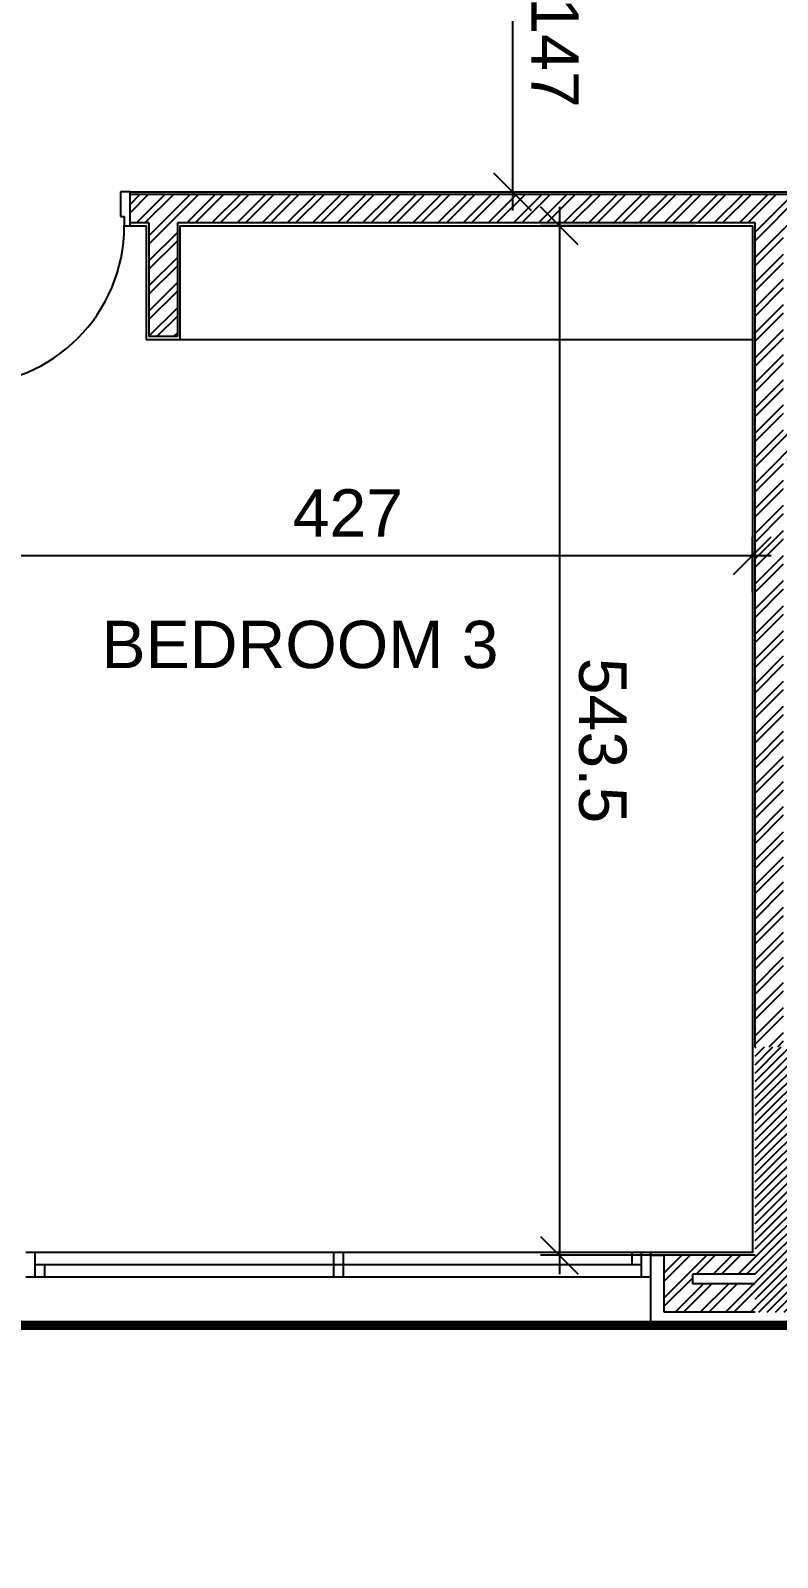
# Model space of a CAD drawing. Extents: x 0 to 47, y -4.1 to 58.5.
# Drawn here: x 8.1 to 12.05, y 40.7 to 48.77 of the extents above; entities that cross this region are included whole.
import ezdxf
from ezdxf.enums import TextEntityAlignment as Align

# ---------------------------------------------------------------- set-up
doc = ezdxf.new("R2010")
doc.units = 0
doc.header["$MEASUREMENT"] = 0
doc.header["$PDMODE"] = 35
doc.header["$PDSIZE"] = 0.3
doc.layers.get('0').update_dxf_attribs({"linetype": 'CONTINUOUS'})
doc.layers.get('DEFPOINTS').update_dxf_attribs({"linetype": 'CONTINUOUS'})
for name, color, linetype in [('A-ALU', 9, 'CONTINUOUS'), ('A-AREAS', 6, 'CONTINUOUS'), ('A-closet', 252, 'CONTINUOUS'), ('a-dim', 3, 'CONTINUOUS'), ('A-DOORS', 1, 'CONTINUOUS'), ('A-HATCH-CONC', 8, 'CONTINUOUS'), ('A-HATCH-WALL', 8, 'CONTINUOUS'), ('A-NOMENCLATURE', 3, 'CONTINUOUS'), ('A-PLASTER', 8, 'CONTINUOUS'), ('A-PORTE', 1, 'CONTINUOUS'), ('A-PROJECTION', 9, 'CONTINUOUS'), ('a-revetement', 1, 'CONTINUOUS'), ('A-WALL', 4, 'CONTINUOUS'), ('areaexe', 2, 'CONTINUOUS')]:
    doc.layers.add(name, color=color, linetype=linetype)
doc.styles.add('A100-STEXT', font='Arial Regular.ttf', dxfattribs={"height": 0.25})
doc.dimstyles.new('A100-DIM', dxfattribs={"dimtxt": 0.25, "dimasz": 0.2, "dimexe": 0.1, "dimexo": 0.3, "dimgap": 0.1, "dimtad": 1, "dimlfac": 100, "dimrnd": 0.5, "dimdsep": 46, "dimtxsty": 'A100-STEXT', "dimblk1": 'OBLIQUE', "dimblk2": 'OBLIQUE', "dimsah": 1, "dimcen": -0.05, "dimdle": 0.1, "dimclrd": 15, "dimclre": 15, "dimclrt": 256, "dimadec": 0, "dimazin": 0, "dimtfac": 0.28, "dimtix": 1, "dimtmove": 2, "dimatfit": 3, "dimldrblk": 'OBLIQUE', "dimfxl": 1, "dimtolj": 1, "dimarcsym": 0})

# ---------------------------------------------------------------- blocks, each defined once
blk = doc.blocks.new('P90E18D')
at = {"layer": 'A-PORTE'}
for p, q in [((0, 0), (0.05, 0)), ((0, -0.18), (0, 0)), ((0.05, 0), (0.05, -0.13)), ((0.9, 0), (0.85, 0)), ((0.85, 0), (0.85, -0.13)), ((0.9, -0.18), (0.9, 0)), ((0.05, -0.13), (0.03, -0.13)), ((0.03, -0.13), (0.03, -0.18)), ((0.85, -0.13), (0.87, -0.13)), ((0.87, -0.13), (0.87, -0.18)), ((0.03, -0.18), (0, -0.18)), ((0.06, -0.18), (0.02, -0.18)), ((0.03, -0.18), (0.03, -1.02)), ((0.06, -1.02), (0.06, -0.18)), ((0.87, -0.18), (0.9, -0.18))]:
    blk.add_line(p, q, dxfattribs=at)
blk.add_arc((0.03, -0.18), 0.84, 270, 360, dxfattribs=at)
blk = doc.blocks.new('_OBLIQUE')
at = {"color": 0, "linetype": 'ByBlock'}
blk.add_line((-0.5, -0.5), (0.5, 0.5), dxfattribs=at)
blk = doc.blocks.new('*D278')
at = {"layer": 'a-dim', "color": 15, "lineweight": -2, "transparency": 16777216}
for p, q in [((7.6434, 45.8), (7.6434, 46.0936)), ((11.9134, 45.8), (11.9134, 46.0936)), ((7.5434, 45.9936), (12.0134, 45.9936))]:
    blk.add_line(p, q, dxfattribs=at)
at = {"layer": 'DEFPOINTS', "color": 0, "transparency": 16777216}
for p in [(11.9134, 45.9936), (7.6434, 45.5), (11.9134, 45.5)]:
    blk.add_point(p, dxfattribs=at)
at = {"layer": 'a-dim', "color": 15, "lineweight": -2, "transparency": 16777216, "xscale": 0.2, "yscale": 0.2, "zscale": 0.2}
for p, rotation in [((7.6434, 45.9936), 179.9999999999862), ((11.9134, 45.9936), 359.9999999999862)]:
    blk.add_blockref('_OBLIQUE', p, dxfattribs=dict(at, rotation=rotation))
at = {"layer": 'a-dim', "transparency": 16777216, "insert": (9.7784, 46.2191), "char_height": 0.25, "attachment_point": 5, "style": 'A100-STEXT'}
blk.add_mtext('\\A1;427', dxfattribs=at)
blk = doc.blocks.new('*D279')
at = {"layer": 'a-dim', "color": 15, "lineweight": -2, "transparency": 16777216}
for p, q in [((10.8946, 47.835), (10.8946, 42.2)), ((11.6134, 47.735), (10.7946, 47.735)), ((11.6134, 42.3), (10.7946, 42.3))]:
    blk.add_line(p, q, dxfattribs=at)
at = {"layer": 'DEFPOINTS', "color": 0, "transparency": 16777216}
for p in [(11.9134, 47.735), (10.8946, 42.3), (11.9134, 42.3)]:
    blk.add_point(p, dxfattribs=at)
at = {"layer": 'a-dim', "color": 15, "lineweight": -2, "transparency": 16777216, "xscale": 0.2, "yscale": 0.2, "zscale": 0.2}
for p, rotation in [((10.8946, 47.735), 89.99999999998627), ((10.8946, 42.3), 269.9999999999863)]:
    blk.add_blockref('_OBLIQUE', p, dxfattribs=dict(at, rotation=rotation))
at = {"layer": 'a-dim', "transparency": 16777216, "insert": (11.1223, 45.0175), "char_height": 0.25, "attachment_point": 5, "rotation": 270, "style": 'A100-STEXT'}
blk.add_mtext('\\A1;543.5', dxfattribs=at)
blk = doc.blocks.new('*D280')
at = {"layer": 'a-dim', "color": 15, "lineweight": -2, "transparency": 16777216}
for p, q in [((10.6467, 49.485), (10.6467, 47.815)), ((10.6407, 49.385), (10.7467, 49.385)), ((10.6407, 47.915), (10.7467, 47.915))]:
    blk.add_line(p, q, dxfattribs=at)
at = {"layer": 'DEFPOINTS', "color": 0, "transparency": 16777216}
for p in [(10.3407, 49.385), (10.3407, 47.915), (10.6467, 47.915)]:
    blk.add_point(p, dxfattribs=at)
at = {"layer": 'a-dim', "color": 15, "lineweight": -2, "transparency": 16777216, "xscale": 0.2, "yscale": 0.2, "zscale": 0.2}
for p, rotation in [((10.6467, 49.385), 89.99999999998627), ((10.6467, 47.915), 269.9999999999863)]:
    blk.add_blockref('_OBLIQUE', p, dxfattribs=dict(at, rotation=rotation))
at = {"layer": 'a-dim', "transparency": 16777216, "insert": (10.8722, 48.65), "char_height": 0.25, "attachment_point": 5, "rotation": 270, "style": 'A100-STEXT'}
blk.add_mtext('\\A1;147', dxfattribs=at)

msp = doc.modelspace()

# ---------------------------------------------------------------- hatches: boundary and pattern name
at = {"layer": 'A-HATCH-CONC'}
h = msp.add_hatch(dxfattribs=at)
h.set_pattern_fill('ANSI31', color=256, scale=0.25, style=0)
h.paths.add_polyline_path([(13.53951, 43.4), (11.92837, 43.4), (11.92837, 42), (12.22837, 42), (12.22837, 43.1), (13.65724, 43.1), (13.81497, 42.97315), (13.91524, 43.09783)])
at = {"layer": 'A-HATCH-WALL'}
h = msp.add_hatch(dxfattribs=at)
h.set_pattern_fill('ANSI32', color=256, scale=0.25, style=0)
h.set_pattern_definition([(45, (11.72837, 18.2), (-0.06629126, 0.06629126), []), (45, (11.77256, 18.2), (-0.06629126, 0.06629126), [])])
h.paths.add_polyline_path([(14.17837, 47.9), (8.62837, 47.9), (8.62837, 47.75), (8.72837, 47.75), (8.72837, 47.15), (8.87837, 47.15), (8.87837, 47.75), (11.92837, 47.75), (11.92837, 43.4), (12.07837, 43.4), (12.07837, 46.5), (12.37837, 46.5), (12.37837, 46), (13.27837, 46), (13.27837, 46.15), (12.52837, 46.15), (12.52837, 47.7), (14.17837, 47.7)])
h.paths.add_polyline_path([(12.07837, 47.7), (12.37837, 47.7), (12.37837, 46.65), (12.07837, 46.65)], flags=17)
h = msp.add_hatch(dxfattribs=at)
h.set_pattern_fill('ANSI32', color=256, scale=0.25, style=0)
h.paths.add_polyline_path([(11.92837, 42.15), (11.59837, 42.15), (11.59837, 42.2), (11.92837, 42.2), (11.92837, 42.3), (11.44837, 42.3), (11.44837, 42), (11.92837, 42)])

# ---------------------------------------------------------------- linework, layer by layer
at = {"layer": 'A-ALU'}
for p, q in [((11.37837, 42.315), (8.07837, 42.315)), ((8.12837, 42.185), (8.12837, 42.315)), ((11.32837, 42.25), (8.12837, 42.25)), ((8.17837, 42.185), (8.17837, 42.25)), ((9.70337, 42.315), (9.70337, 42.185)), ((9.75337, 42.315), (9.75337, 42.185)), ((11.27837, 42.25), (11.27837, 42.315)), ((11.32837, 42.185), (11.32837, 42.315)), ((11.37837, 42.185), (11.37837, 42.315)), ((11.37837, 42.185), (8.07837, 42.185))]:
    msp.add_line(p, q, dxfattribs=at)
at = {"layer": 'A-AREAS'}
msp.add_lwpolyline([(4.65837, 57), (4.65837, 53.17), (0.54837, 53.17), (0.54837, 56.33), (1.04837, 56.33), (1.04837, 57.32768), (0.00837, 57.29673), (0.00837, 41.93), (0.44837, 41.93), (0.44837, 43.43), (4.65837, 43.43), (4.65837, 41.93), (12.29837, 41.93), (12.29837, 43.03), (13.63258, 43.03), (13.82565, 42.87473), (14.01366, 43.10851), (13.89677, 43.20252), (14.46079, 43.90386), (14.57768, 43.80986), (14.70302, 43.96571), (17.32136, 41.86003), (17.55324, 42.14836), (18.69876, 41.22713)], dxfattribs=at)
at = {"layer": 'A-closet'}
msp.add_line((8.89337, 47.135), (11.91337, 47.135), dxfattribs=at)
at = {"layer": 'A-PLASTER'}
for points in [[(8.62837, 47.915), (14.19377, 47.915)], [(8.62837, 47.735), (8.71337, 47.735), (8.71337, 47.135), (8.89337, 47.135), (8.89337, 47.735), (11.91337, 47.735), (11.91337, 42.315), (11.37837, 42.315)]]:
    msp.add_lwpolyline(points, dxfattribs=at)
at = {"layer": 'A-PROJECTION'}
msp.add_line((8.07837, 41.93), (11.37837, 41.93), dxfattribs=at)
at = {"layer": 'a-revetement'}
for p, q in [((11.37837, 41.93), (11.37837, 42.3)), ((11.37837, 42.3), (11.44837, 42.3)), ((12.29837, 41.93), (11.37837, 41.93))]:
    msp.add_line(p, q, dxfattribs=at)
at = {"layer": 'A-WALL'}
for p, q in [((14.17837, 47.9), (8.62837, 47.9)), ((8.62837, 47.75), (8.62837, 47.9)), ((8.72837, 47.75), (8.62837, 47.75)), ((8.72837, 47.75), (8.72837, 47.15)), ((11.92837, 47.75), (8.87837, 47.75)), ((8.87837, 47.75), (8.87837, 47.15)), ((11.92837, 43.4), (11.92837, 47.75)), ((8.87837, 47.15), (8.72837, 47.15)), ((11.92837, 42.3), (11.44837, 42.3)), ((11.44837, 42), (11.44837, 42.3)), ((11.59837, 42.15), (11.59837, 42.2)), ((11.92837, 42.2), (11.59837, 42.2)), ((11.92837, 42.15), (11.59837, 42.15)), ((11.92837, 42), (11.44837, 42))]:
    msp.add_line(p, q, dxfattribs=at)
at = {"layer": 'areaexe', "const_width": 0.05}
msp.add_lwpolyline([(0.00837, 57.29673), (0.00837, 41.93), (12.29837, 41.93), (12.29837, 43.03), (13.63258, 43.03), (13.82565, 42.87473), (14.01366, 43.10851), (13.89677, 43.20252), (14.46079, 43.90386), (14.57768, 43.80986), (14.70302, 43.96571), (17.32136, 41.86003), (15.87998, 40.06771), (23.72722, 33.75695)], dxfattribs=at)

# ---------------------------------------------------------------- block references
at = {"layer": 'A-DOORS'}
msp.add_blockref('P90E18D', (7.72837, 47.915), dxfattribs=at)

# ---------------------------------------------------------------- texts
at = {"layer": 'A-NOMENCLATURE', "style": 'A100-STEXT'}
msp.add_text('BEDROOM 3', height=0.25, dxfattribs=at).set_placement((9.52558, 45.52481), align=Align.MIDDLE)

# ---------------------------------------------------------------- dimensions: what is measured, and where the dimension line sits
at = {"layer": 'a-dim'}
for p1, p2, distance, picture, middle in [((10.34071, 49.385), (10.34071, 47.915), 0.30598, '*D280', (10.8722, 48.65)), ((11.91337, 47.735), (11.91337, 42.3), -1.01877, '*D279', (11.12233, 45.0175)), ((7.64337, 45.5), (11.91337, 45.5), 0.49356, '*D278', (9.77837, 46.21907))]:
    dim = msp.add_aligned_dim(p1=p1, p2=p2, distance=distance, dimstyle='A100-DIM', dxfattribs=at)
    dim.commit()
    dim.dimension.update_dxf_attribs({"geometry": picture, "text_midpoint": middle})

doc.saveas('drawing.dxf')
